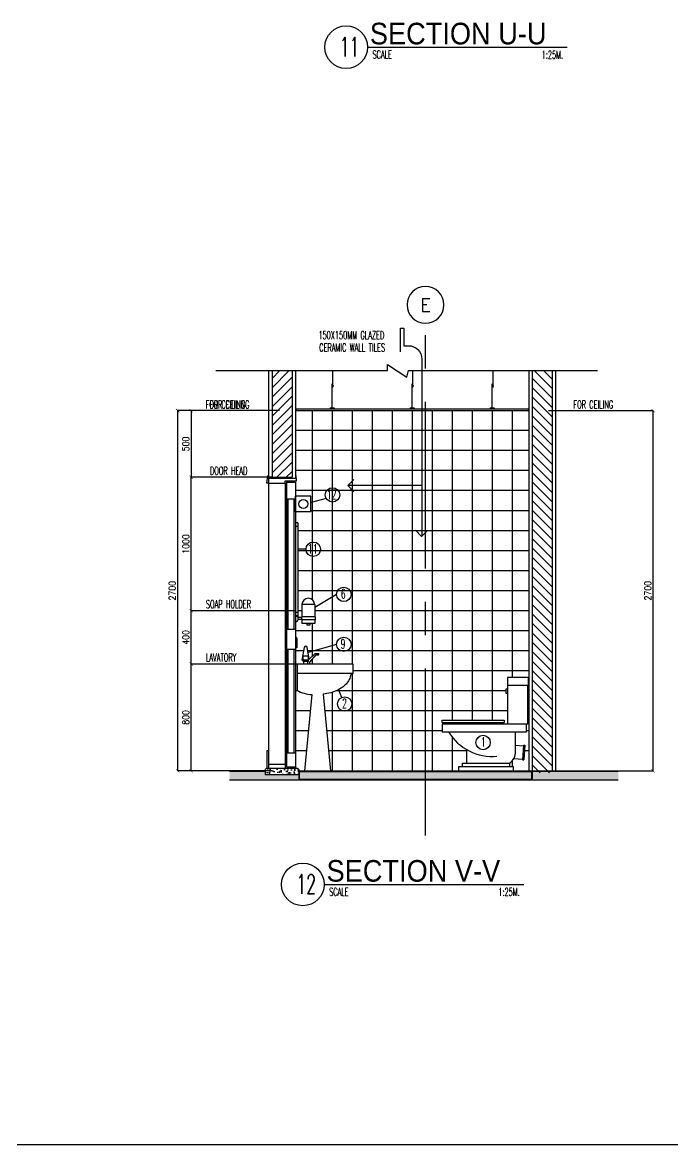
# Model space of a CAD drawing. Extents: x -202971 to -174093, y 166361 to 186286.
# Drawn here: x -183842 to -178968, y 166361 to 174772 of the extents above; entities that cross this region are included whole.
import ezdxf
from ezdxf.enums import TextEntityAlignment as Align

# ---------------------------------------------------------------- set-up
doc = ezdxf.new("R2010")
doc.units = 0
doc.header["$LTSCALE"] = 500
doc.header["$MEASUREMENT"] = 0
for name, pattern in [('CENTERX2', [4, 2.5, -0.5, 0.5, -0.5]), ('DASHED', [0.75, 0.5, -0.25]), ('HIDDEN2', [0.1875, 0.125, -0.0625])]:
    doc.linetypes.add(name, pattern=pattern)
doc.layers.get('0').update_dxf_attribs({"linetype": 'CONTINUOUS'})
doc.layers.get('DEFPOINTS').update_dxf_attribs({"linetype": 'CONTINUOUS'})
for name, color, linetype in [('AX-CR', 2, 'CONTINUOUS'), ('AX-TXT', 2, 'CONTINUOUS'), ('AXES', 11, 'CENTERX2'), ('Dimout', 4, 'CONTINUOUS'), ('DW', 7, 'CONTINUOUS'), ('ELE', 3, 'CONTINUOUS'), ('ELV', 7, 'CONTINUOUS'), ('FIX', 2, 'CONTINUOUS'), ('HatchA', 11, 'CONTINUOUS'), ('Plaster', 7, 'CONTINUOUS'), ('SANI', 2, 'CONTINUOUS'), ('Tile', 5, 'CONTINUOUS'), ('TITLE', 1, 'CONTINUOUS'), ('TXT', 2, 'CONTINUOUS'), ('TXT1', 2, 'CONTINUOUS'), ('WALL', 6, 'CONTINUOUS'), ('WallPartition', 2, 'CONTINUOUS'), ('Windows', 9, 'CONTINUOUS')]:
    doc.layers.add(name, color=color, linetype=linetype)
doc.styles.add('DIM', font='simplex.shx', dxfattribs={"width": 0.85})
doc.styles.add('ROMANS', font='romans.shx', dxfattribs={"width": 0.6})
doc.styles.add('TTXT', font='swisse.ttf', dxfattribs={"width": 0.9})
doc.dimstyles.new('DIM1-25', dxfattribs={"dimscale": 25, "dimtxt": 2, "dimasz": 1, "dimexe": 0.03, "dimexo": 0.03, "dimgap": 0.6, "dimtad": 1, "dimdec": 0, "dimdsep": 46, "dimtxsty": 'DIM', "dimblk1": 'ARCHTICK', "dimblk2": 'ARCHTICK', "dimsah": 1, "dimcen": 0.09, "dimdle": 0.03, "dimclrd": 256, "dimclrt": 2, "dimadec": 0, "dimazin": 0, "dimtfac": 1, "dimtdec": 0, "dimtix": 1, "dimtmove": 1, "dimatfit": 3, "dimldrblk": 'ARCHTICK', "dimfxl": 0, "dimtvp": 2, "dimtolj": 1, "dimtzin": 0, "dimarcsym": 0})

# ---------------------------------------------------------------- blocks, each defined once
blk = doc.blocks.new('A0-BOX')
at = {"layer": 'TITLE'}
blk.add_line((0, 0), (113.3, 0), dxfattribs=at)
blk = doc.blocks.new('_ARCHTICK')
at = {"color": 0, "linetype": 'ByBlock', "const_width": 0.15}
blk.add_lwpolyline([(-0.5, -0.5), (0.5, 0.5)], dxfattribs=at)
blk = doc.blocks.new('*D162')
at = {"layer": 'DEFPOINTS', "color": 0}
for p in [(-179899.3, 171862.7), (-179113.6, 171862.7), (-180046.2, 169162.7)]:
    blk.add_point(p, dxfattribs=at)
at = {"layer": 'Dimout', "color": 0, "lineweight": -2}
for p, q in [((-179898.6, 171862.7), (-179112.8, 171862.7)), ((-180045.5, 169162.7), (-179112.8, 169162.7))]:
    blk.add_line(p, q, dxfattribs=at)
at = {"layer": 'Dimout', "lineweight": -2}
blk.add_line((-179113.6, 169162), (-179113.6, 171863.5), dxfattribs=at)
at = {"layer": 'Dimout', "lineweight": -2, "xscale": 25, "yscale": 25, "zscale": 25}
for p, rotation in [((-179113.6, 171862.7), 90), ((-179113.6, 169162.7), 270)]:
    blk.add_blockref('_ARCHTICK', p, dxfattribs=dict(at, rotation=rotation))
at = {"layer": 'Dimout', "color": 2, "insert": (-179153.6, 170512.7), "char_height": 50, "attachment_point": 5, "rotation": 90, "style": 'DIM'}
blk.add_mtext('\\A1;2700', dxfattribs=at)
blk = doc.blocks.new('COMP')
at = {"layer": 'FIX'}
for p, q in [((-0.0575, 0.6125), (-0.0575, 0.5833)), ((-0.0411, 0.6125), (-0.0575, 0.6125)), ((-0.0411, 0.35), (-0.0411, 0.6416)), ((0.1079, 0.35), (0.1079, 0.6416)), ((-0.0575, 0.5833), (-0.0411, 0.5833)), ((-0.5343, 0.3618), (-0.5343, 0.3792)), ((-0.5343, 0.3792), (-0.0685, 0.3792)), ((-0.5343, 0.3618), (-0.0685, 0.3618)), ((-0.5343, 0.35), (-0.5343, 0.2917)), ((0.1079, 0.35), (-0.5343, 0.35)), ((-0.4959, 0.35), (-0.4959, 0.3618)), ((-0.4825, 0.35), (-0.4825, 0.3618)), ((-0.301, 0.35), (-0.301, 0.3618)), ((-0.2876, 0.35), (-0.2876, 0.3618)), ((-0.1087, 0.35), (-0.1087, 0.3618)), ((-0.0953, 0.35), (-0.0953, 0.3618)), ((-0.0685, 0.3792), (-0.0685, 0.3618)), ((0.0971, 0.2917), (0.0971, 0.35)), ((-0.5343, 0.2917), (0.0971, 0.2917)), ((0.0146, 0.1458), (0.0146, 0.2917)), ((0.0146, 0.1914), (0.0738, 0.1873)), ((0.0741, 0.1923), (0.0665, 0.0825)), ((0.0741, 0.1923), (0.0841, 0.1916)), ((0.0841, 0.1916), (0.0765, 0.0818)), ((-0.3528, 0.1603), (-0.3528, 0.0583)), ((0.0027, 0.092), (0.0669, 0.0875)), ((-0.382, 0.0583), (-0.0292, 0.0583)), ((-0.382, 0.0292), (-0.382, 0.0583)), ((-0.0292, 0.0583), (-0.0292, 0.0292)), ((0.0665, 0.0825), (0.0765, 0.0818))]:
    blk.add_line(p, q, dxfattribs=at)
for points in [[(0.1117, 0.6416), (0.1117, 0.7), (-0.0449, 0.7), (-0.0449, 0.6416)], [(0, 0), (0, 0.0292), (-0.4111, 0.0292), (-0.4111, 0)]]:
    blk.add_lwpolyline(points, close=True, dxfattribs=at)
for centre, radius, start, end in [((-0.1594, 0.4916), 0.3837, 211.41144, 275.3446), ((-0.0802, 0.1385), 0.0951, 302.4712, 4.3987)]:
    blk.add_arc(centre, radius, start, end, dxfattribs=at)
blk = doc.blocks.new('*D160')
at = {"layer": 'DEFPOINTS', "color": 0}
for p in [(-182577.5, 169963.1), (-181782.8, 169963.1), (-181969.8, 169162.7)]:
    blk.add_point(p, dxfattribs=at)
at = {"layer": 'Dimout', "color": 0, "lineweight": -2}
for p, q in [((-181783.5, 169963.1), (-182578.3, 169963.1)), ((-181970.5, 169162.7), (-182578.3, 169162.7))]:
    blk.add_line(p, q, dxfattribs=at)
at = {"layer": 'Dimout', "lineweight": -2}
blk.add_line((-182577.5, 169162), (-182577.5, 169963.8), dxfattribs=at)
at = {"layer": 'Dimout', "lineweight": -2, "xscale": 25, "yscale": 25, "zscale": 25}
for p, rotation in [((-182577.5, 169963.1), 90), ((-182577.5, 169162.7), 270)]:
    blk.add_blockref('_ARCHTICK', p, dxfattribs=dict(at, rotation=rotation))
at = {"layer": 'Dimout', "color": 2, "insert": (-182617.5, 169562.9), "char_height": 50, "attachment_point": 5, "rotation": 90, "style": 'DIM'}
blk.add_mtext('\\A1;800', dxfattribs=at)
blk = doc.blocks.new('*D157')
at = {"layer": 'DEFPOINTS', "color": 0}
for p in [(-182572.7, 171862.7), (-182678.6, 169162.7), (-182572.7, 169162.7)]:
    blk.add_point(p, dxfattribs=at)
at = {"layer": 'Dimout', "color": 0, "lineweight": -2}
for p, q in [((-182573.5, 171862.7), (-182679.3, 171862.7)), ((-182573.5, 169162.7), (-182679.3, 169162.7))]:
    blk.add_line(p, q, dxfattribs=at)
at = {"layer": 'Dimout', "lineweight": -2}
blk.add_line((-182678.6, 171863.5), (-182678.6, 169162), dxfattribs=at)
at = {"layer": 'Dimout', "lineweight": -2, "xscale": 25, "yscale": 25, "zscale": 25}
for p, rotation in [((-182678.6, 171862.7), 90), ((-182678.6, 169162.7), 270)]:
    blk.add_blockref('_ARCHTICK', p, dxfattribs=dict(at, rotation=rotation))
at = {"layer": 'Dimout', "color": 2, "insert": (-182718.6, 170512.7), "char_height": 50, "attachment_point": 5, "rotation": 90, "style": 'DIM'}
blk.add_mtext('\\A1;2700', dxfattribs=at)
blk = doc.blocks.new('walling')
at = {"layer": 'ELV'}
blk.add_line((0.1363, -1.1797), (-0.4198, -1.1797), dxfattribs=at)
blk.add_lwpolyline([(-0.025, -0.176), (-0.025, 0), (0, 0), (0, -0.1306), (0.0363, -0.1306, -0.414214), (0.1363, -0.2306), (0.1363, -1.5582)], format="xyb", dxfattribs=at)
at = {"layer": 'WALL'}
for p, q in [((-0.4198, -1.1797), (-0.3736, -1.1334)), ((-0.4198, -1.1797), (-0.3736, -1.2259)), ((0.1345, -1.56), (0.0882, -1.5137)), ((0.1345, -1.56), (0.1808, -1.5137))]:
    blk.add_line(p, q, dxfattribs=at)
at = {"layer": 'TXT', "style": 'ROMANS', "width": 0.6}
for s, p in [('150X150MM GLAZED', (-0.639, -0.0816)), ('CERAMIC WALL TILES', (-0.6331, -0.1746))]:
    blk.add_text(s, height=0.06, dxfattribs=at).set_placement(p)
blk = doc.blocks.new('*D161')
at = {"layer": 'DEFPOINTS', "color": 0}
for p in [(-182577.5, 170362.7), (-181795.6, 170362.7), (-181782.8, 169963.1)]:
    blk.add_point(p, dxfattribs=at)
at = {"layer": 'Dimout', "color": 0, "lineweight": -2}
for p, q in [((-181796.3, 170362.7), (-182578.3, 170362.7)), ((-181783.5, 169963.1), (-182578.3, 169963.1))]:
    blk.add_line(p, q, dxfattribs=at)
at = {"layer": 'Dimout', "lineweight": -2}
blk.add_line((-182577.5, 169962.3), (-182577.5, 170363.5), dxfattribs=at)
at = {"layer": 'Dimout', "lineweight": -2, "xscale": 25, "yscale": 25, "zscale": 25}
for p, rotation in [((-182577.5, 170362.7), 90), ((-182577.5, 169963.1), 270)]:
    blk.add_blockref('_ARCHTICK', p, dxfattribs=dict(at, rotation=rotation))
at = {"layer": 'Dimout', "color": 2, "insert": (-182617.5, 170162.9), "char_height": 50, "attachment_point": 5, "rotation": 90, "style": 'DIM'}
blk.add_mtext('\\A1;400', dxfattribs=at)
blk = doc.blocks.new('*D159')
at = {"layer": 'DEFPOINTS', "color": 0}
for p in [(-182577.5, 171362.7), (-182038, 171362.7), (-181795.6, 170362.7)]:
    blk.add_point(p, dxfattribs=at)
at = {"layer": 'Dimout', "color": 0, "lineweight": -2}
for p, q in [((-182038.7, 171362.7), (-182578.3, 171362.7)), ((-181796.3, 170362.7), (-182578.3, 170362.7))]:
    blk.add_line(p, q, dxfattribs=at)
at = {"layer": 'Dimout', "lineweight": -2}
blk.add_line((-182577.5, 170362), (-182577.5, 171363.5), dxfattribs=at)
at = {"layer": 'Dimout', "lineweight": -2, "xscale": 25, "yscale": 25, "zscale": 25}
for p, rotation in [((-182577.5, 171362.7), 90), ((-182577.5, 170362.7), 270)]:
    blk.add_blockref('_ARCHTICK', p, dxfattribs=dict(at, rotation=rotation))
at = {"layer": 'Dimout', "color": 2, "insert": (-182617.5, 170862.7), "char_height": 50, "attachment_point": 5, "rotation": 90, "style": 'DIM'}
blk.add_mtext('\\A1;1000', dxfattribs=at)
blk = doc.blocks.new('GAN')
for p, q in [((-0.0212, 0.1644), (-0.0212, 0.29)), ((-0.0155, 0.01), (-0.0155, 0.1918)), ((0, 0.01), (-0.031, 0.01)), ((-0.031, 0.01), (-0.031, 0)), ((0, 0.01), (0, 0))]:
    blk.add_line(p, q)
blk.add_lwpolyline([(-0.0118, 0.184), (-0.024, 0.1754), (-0.0113, 0.1703)])
blk = doc.blocks.new('*D158')
at = {"layer": 'DEFPOINTS', "color": 0}
for p in [(-181912.9, 171862.7), (-182577.5, 171362.7), (-181972.3, 171362.7)]:
    blk.add_point(p, dxfattribs=at)
at = {"layer": 'Dimout', "color": 0, "lineweight": -2}
for p, q in [((-181913.6, 171862.7), (-182578.3, 171862.7)), ((-181973, 171362.7), (-182578.3, 171362.7))]:
    blk.add_line(p, q, dxfattribs=at)
at = {"layer": 'Dimout', "lineweight": -2}
blk.add_line((-182577.5, 171863.5), (-182577.5, 171362), dxfattribs=at)
at = {"layer": 'Dimout', "lineweight": -2, "xscale": 25, "yscale": 25, "zscale": 25}
for p, rotation in [((-182577.5, 171862.7), 90), ((-182577.5, 171362.7), 270)]:
    blk.add_blockref('_ARCHTICK', p, dxfattribs=dict(at, rotation=rotation))
at = {"layer": 'Dimout', "color": 2, "insert": (-182617.5, 171612.7), "char_height": 50, "attachment_point": 5, "rotation": 90, "style": 'DIM'}
blk.add_mtext('\\A1;500', dxfattribs=at)
blk = doc.blocks.new('AXU')
at = {"layer": 'AX-CR'}
blk.add_circle((0, 350), 350, dxfattribs=at)
at = {"layer": 'AX-TXT', "style": 'ROMANS'}
blk.add_attdef('AX', text='', height=250, dxfattribs=at).set_placement((0, 350), align=Align.MIDDLE)

msp = doc.modelspace()

# ---------------------------------------------------------------- hatches: boundary and pattern name
at = {"layer": 'HatchA'}
h = msp.add_hatch(dxfattribs=at)
h.set_pattern_fill('ANSI31', color=256, scale=400, style=0)
h.set_pattern_definition([(45, (77170.893, -27666.54), (-35.355339, 35.355339), [])])
h.paths.add_polyline_path([(-181820.6, 172162.7), (-181970.6, 172162.7), (-181970.6, 171362.7), (-181820.6, 171362.7)])
h = msp.add_hatch(dxfattribs=at)
h.set_pattern_fill('ANSI31', color=256, scale=400, style=0)
h.set_pattern_definition([(135, (-369130.56, -12418.296), (35.355339, 35.355339), [])])
h.paths.add_polyline_path([(-180020.6, 172162.7), (-179870.6, 172162.7), (-179870.6, 169147.7), (-180020.6, 169147.7)])
at = {"layer": 'Windows'}
h = msp.add_hatch(dxfattribs=at)
h.set_pattern_fill('AR-SAND', color=256, scale=25, style=0)
h.set_pattern_definition([(37.5, (0, 0), (-1.574834, 48.170594), [0, -38, 0, -42.5, 0, -40.625]), (7.5, (0, 0), (44.244418, 70.553652), [0, -20.5, 0, -34.25, 0, -13.125]), (327.5, (-30.75, 0), (77.8535465, 0.141476), [0, -12.5, 0, -45, 0, -58.75]), (317.5, (-30.75, 0), (75.153165, 21.94189), [0, -6.25, 0, -29.5, 0, -33.75])])
h.paths.add_polyline_path([(-181770.6, 169132.7), (-182022.6, 169132.7), (-182022.6, 169159.7), (-182289.1, 169159.7), (-182289.1, 169092.7), (-181770.6, 169092.7)])
h.paths.add_polyline_path([(-180024.6, 169156.7), (-181766.6, 169156.7), (-181766.6, 169096.7), (-180024.6, 169096.7)])
h.paths.add_polyline_path([(-179375.5, 169156.7), (-180020.6, 169156.7), (-180020.6, 169092.7), (-179375.5, 169092.7)])
h = msp.add_hatch(dxfattribs=at)
h.set_pattern_fill('AR-CONC', color=256, scale=10, style=0)
h.set_pattern_definition([(50, (69031.683, -11840.63), (71.726018, -6.275213), [7.5, -82.5]), (355, (69031.68, -11840.63), (-13.875133, 75.219213), [6, -66]), (100.4514, (69037.66, -11841.155), (57.850938, 68.943954), [6.374019, -70.114211]), (46.1842, (69031.68, -11820.63), (106.724105, -16.551901), [11.25, -123.75]), (96.6356, (69040.58, -11822.01), (93.46627, 97.411787), [9.56103, -105.1713]), (351.1842, (69031.68, -11820.63), (93.466195, 97.41186), [9, -99]), (21, (69041.683, -11825.63), (59.690705, -40.261889), [7.5, -82.5]), (326, (69041.68, -11825.63), (24.331533, 72.515005), [6, -66]), (71.4514, (69046.66, -11828.99), (84.022263, 32.25305), [6.374019, -70.114211]), (37.5, (69031.683, -11840.632), (1.2159855, 33.2893854), [0, -65.2, 0, -67, 0, -66.25]), (7.5, (69031.683, -11840.632), (26.3069537, 39.441171), [0, -38.2, 0, -63.7, 0, -25.25]), (327.5, (69009.383, -11840.632), (53.3822436, -2.2554872), [0, -25, 0, -78, 0, -103.5]), (317.5, (68999.383, -11840.632), (58.318617, 10.010498), [0, -32.5, 0, -51.8, 0, -73.5])])
h.paths.add_polyline_path([(-182012.6, 169182.7), (-182022.6, 169172.7), (-182022.6, 169132.7), (-181770.6, 169132.7), (-181770.6, 169172.7), (-181780.6, 169182.7)])

# ---------------------------------------------------------------- linework, layer by layer
msp.add_line((-180049.3, 171872.7), (-181789.8, 171872.7))
at = {"layer": 'AXES'}
msp.add_line((-180820.6, 168678.9), (-180820.6, 172517), dxfattribs=at)
at = {"layer": 'DW'}
for p, q in [((-181565.2, 171204.7), (-181676.7, 171174.7)), ((-181715.4, 170823.2), (-181777.5, 170823.2)), ((-181486.4, 170484.9), (-181651.1, 170387.9)), ((-181486.3, 170110.6), (-181699.4, 170048.9)), ((-181447.9, 169712.9), (-181471.7, 169771.1))]:
    msp.add_line(p, q, dxfattribs=at)
at = {"layer": 'ELE'}
msp.add_lwpolyline([(-182391.6, 172162.7), (-181104, 172162.7), (-181104, 172207.9), (-180960.5, 172114.5), (-180948.7, 172162.7), (-180681.9, 172162.7), (-179529.7, 172162.7)], dxfattribs=at)
at = {"layer": 'FIX', "color": 2}
for centre in [(-181517.4, 171230.9), (-181661.5, 170823.2), (-181432.4, 170484.9), (-181432.3, 170110.6), (-181426, 169663.6), (-180388.1, 169374.9)]:
    msp.add_circle(centre, 54, dxfattribs=at)
at = {"layer": 'Plaster'}
for p, q in [((-181997.6, 172162.7), (-181997.6, 171355.3)), ((-181795.6, 172162.7), (-181795.6, 171355.3)), ((-180045.6, 172162.7), (-180045.6, 169162.7)), ((-179845.6, 172162.7), (-179845.6, 169156.7)), ((-181789.8, 171872.7), (-181789.8, 171862.7)), ((-180049.3, 171872.7), (-180049.3, 171862.7)), ((-182289.1, 169162.7), (-182022.6, 169162.7)), ((-181997.6, 169212.7), (-181872, 169212.7)), ((-181770.6, 169162.7), (-180020.6, 169162.7)), ((-181770.6, 169156.7), (-180020.6, 169156.7)), ((-179375.5, 169159.7), (-179845.6, 169159.7))]:
    msp.add_line(p, q, dxfattribs=at)
at = {"layer": 'SANI', "color": 6}
for p, q in [((-181255.2, 174587.4), (-179759.1, 174587.4)), ((-181579.9, 168311.3), (-180083.8, 168311.3))]:
    msp.add_line(p, q, dxfattribs=at)
at = {"layer": 'SANI'}
for p, q in [((-181793.8, 171105.2), (-181793.8, 171220.3)), ((-181678.8, 171220.3), (-181793.8, 171220.3)), ((-181678.8, 171105.2), (-181678.8, 171220.3)), ((-181678.8, 171105.2), (-181793.8, 171105.2)), ((-181777.5, 171020.3), (-181795.6, 171020.3)), ((-181777.5, 171020.3), (-181777.5, 170320.3)), ((-181777.5, 170994), (-181795.6, 170994)), ((-181747, 170408.2), (-181747, 170317.2)), ((-181651.1, 170408.2), (-181747, 170408.2)), ((-181651.1, 170408.2), (-181651.1, 170317.2)), ((-181777.5, 170349), (-181795.6, 170349)), ((-181787, 170327.5), (-181792.8, 170327.5)), ((-181777.5, 170320.3), (-181795.6, 170320.3)), ((-181787, 170283), (-181792.8, 170283)), ((-181777.4, 170317.9), (-181777.4, 170292.6)), ((-181750.8, 170312), (-181777.4, 170312)), ((-181750.8, 170296.7), (-181777.4, 170296.7)), ((-181750.8, 170317.2), (-181750.8, 170294.2)), ((-181647.3, 170317.2), (-181750.8, 170317.2)), ((-181647.3, 170294.2), (-181750.8, 170294.2)), ((-181747, 170294.2), (-181747, 170265.8)), ((-181651.1, 170265.8), (-181747, 170265.8)), ((-181709.6, 170265.8), (-181709.6, 170254.3)), ((-181688.5, 170254.3), (-181709.6, 170254.3)), ((-181688.5, 170265.8), (-181688.5, 170254.3)), ((-181651.1, 170294.2), (-181651.1, 170265.8)), ((-181647.3, 170317.2), (-181647.3, 170294.2)), ((-181729.5, 170088), (-181747, 169991.8)), ((-181691.2, 170001.3), (-181707, 170088)), ((-181698.4, 169991.8), (-181747, 169991.8)), ((-181736.7, 169983.1), (-181736.8, 170021.4)), ((-181648.2, 170042.6), (-181698.4, 169994.4)), ((-181698.4, 169983.1), (-181698.4, 170021.4)), ((-181687.2, 169978.3), (-181640.7, 170031.6)), ((-181648.2, 170042.6), (-181621.1, 170042.6)), ((-181640.7, 170031.6), (-181621.1, 170031.6)), ((-181621.1, 170031.6), (-181621.1, 170042.6)), ((-181731.9, 169963.1), (-181731.9, 169983.1)), ((-181703.2, 169963.1), (-181703.2, 169983.1)), ((-181687.2, 169963.1), (-181687.2, 169978.3))]:
    msp.add_line(p, q, dxfattribs=at)
at = {"layer": 'SANI', "linetype": 'Continuous'}
for p, q in [((-181782.8, 169963.1), (-181782.8, 169765.3)), ((-181361.9, 169963.1), (-181782.8, 169963.1)), ((-181361.9, 169891.2), (-181361.9, 169963.1)), ((-181361.9, 169891.2), (-181782.8, 169891.2)), ((-181672.9, 169735.1), (-181726.8, 169162.7)), ((-181587.4, 169737.5), (-181533.3, 169162.7))]:
    msp.add_line(p, q, dxfattribs=at)
at = {"layer": 'SANI', "linetype": 'DASHED'}
msp.add_lwpolyline([(-181698.4, 170021.4), (-181736.8, 170021.4)], dxfattribs=at)
msp.add_lwpolyline([(-181698.4, 169983.1), (-181736.7, 169983.1, 0.499277)], format="xyb", dxfattribs=at)
at = {"layer": 'SANI', "linetype": 'Continuous'}
msp.add_lwpolyline([(-181363.6, 169891.2, 0.355712), (-181382.6, 169876.2, -0.103437), (-181397.9, 169836.9, -0.107169), (-181454, 169781.4, -0.077294), (-181530.6, 169748, -0.037007), (-181587.4, 169737.5, -0.037007)], format="xyb", dxfattribs=at)
at = {"layer": 'SANI'}
msp.add_circle((-181736.3, 171162.7), 34.4, dxfattribs=at)
for centre, radius, start, end in [((-181699.1, 170408.2), 47.9, 0, 180), ((-181787, 170317.9), 9.59, 0, 90), ((-181787, 170292.6), 9.59, 270, 0), ((-181718.2, 170085.8), 11.5, 9.52728, 170.47272)]:
    msp.add_arc(centre, radius, start, end, dxfattribs=at)
at = {"layer": 'SANI', "linetype": 'Continuous'}
msp.add_arc((-181666.7, 169972), 237, 240.6758, 268.50039, dxfattribs=at)
at = {"layer": 'Tile'}
for p, q in [((-181793.6, 171862.7), (-180045.6, 171862.7)), ((-181670.6, 171862.7), (-181670.6, 170446.8)), ((-181520.6, 171862.7), (-181520.6, 169963.1)), ((-181370.6, 171862.7), (-181370.6, 169963.1)), ((-181220.6, 171862.7), (-181220.6, 169162.7)), ((-181070.6, 171862.7), (-181070.6, 169162.7)), ((-180920.6, 171862.7), (-180920.6, 169162.7)), ((-180770.6, 171862.7), (-180770.6, 169162.7)), ((-180620.6, 171862.7), (-180620.6, 169541.9)), ((-180470.6, 171862.7), (-180470.6, 169541.9)), ((-180320.6, 171862.7), (-180320.6, 169541.9)), ((-180170.6, 171862.7), (-180170.6, 169862.7)), ((-180045.6, 171712.7), (-181795.6, 171712.7)), ((-180045.6, 171562.7), (-181795.6, 171562.7)), ((-180045.6, 171412.7), (-181795.6, 171412.7)), ((-180045.6, 171262.7), (-181795.6, 171262.7)), ((-180045.6, 171112.7), (-181678.8, 171112.7)), ((-180045.6, 170962.7), (-181777.5, 170962.7)), ((-180045.6, 170812.7), (-181777.5, 170812.7)), ((-180045.6, 170662.7), (-181777.5, 170662.7)), ((-180045.6, 170512.7), (-181777.5, 170512.7)), ((-181747, 170362.7), (-181777.5, 170362.7)), ((-180045.6, 170362.7), (-181651.1, 170362.7)), ((-181670.6, 170265.8), (-181670.6, 170021.1)), ((-180045.6, 170212.7), (-181795.6, 170212.7)), ((-181734.1, 170062.7), (-181795.6, 170062.7)), ((-180045.6, 170062.7), (-181702.4, 170062.7)), ((-181670.6, 169997.3), (-181670.6, 169963.1)), ((-180045.6, 169912.7), (-181361.9, 169912.7)), ((-181370.6, 169891.2), (-181370.6, 169162.7)), ((-181774.1, 169762.7), (-181795.6, 169762.7)), ((-181520.6, 169750.8), (-181520.6, 169162.7)), ((-180218, 169762.7), (-181488.9, 169762.7)), ((-181684.4, 169612.7), (-181795.6, 169612.7)), ((-180201.7, 169612.7), (-181575.6, 169612.7)), ((-181698.5, 169462.7), (-181795.6, 169462.7)), ((-180694.9, 169462.7), (-181561.5, 169462.7)), ((-180620.6, 169416), (-180620.6, 169162.7)), ((-180045.6, 169462.7), (-180063.5, 169462.7)), ((-181712.7, 169312.7), (-181795.6, 169312.7)), ((-180513.4, 169312.7), (-181547.4, 169312.7)), ((-180170.6, 169237.1), (-180170.6, 169191.9)), ((-180045.6, 169312.7), (-180079.3, 169312.7))]:
    msp.add_line(p, q, dxfattribs=at)
at = {"layer": 'TITLE', "color": 6}
for centre in [(-181415.2, 174587.4), (-181739.9, 168311.3)]:
    msp.add_circle(centre, 160, dxfattribs=at)
at = {"layer": 'WALL'}
for p, q in [((-181970.6, 172162.7), (-181970.6, 171362.7)), ((-181820.6, 172162.7), (-181820.6, 171362.7)), ((-180020.6, 172162.7), (-180020.6, 169092.7)), ((-179870.6, 172162.7), (-179870.6, 169156.7)), ((-181970.6, 171362.7), (-181820.6, 171362.7)), ((-182289.1, 169159.7), (-182022.6, 169159.7)), ((-182022.6, 169172.7), (-182012.6, 169182.7)), ((-182022.6, 169172.7), (-182022.6, 169132.7)), ((-182012.6, 169182.7), (-181780.6, 169182.7)), ((-181770.6, 169172.7), (-181780.6, 169182.7)), ((-181770.6, 169172.7), (-181770.6, 169092.7)), ((-181766.6, 169156.7), (-181766.6, 169096.7)), ((-180024.6, 169156.7), (-180024.6, 169096.7)), ((-179375.5, 169156.7), (-180020.6, 169156.7)), ((-179375.5, 169092.7), (-182289.1, 169092.7)), ((-181770.6, 169132.7), (-182022.6, 169132.7)), ((-180024.6, 169096.7), (-181766.6, 169096.7))]:
    msp.add_line(p, q, dxfattribs=at)
at = {"layer": 'WallPartition', "linetype": 'HIDDEN2', "const_width": 2}
msp.add_lwpolyline([(-181768.6, 169156.7), (-181768.6, 169094.7), (-180022.6, 169094.7), (-180022.6, 169156.7)], dxfattribs=at)
at = {"layer": 'Windows'}
for p, q in [((-182009, 171318.1), (-182002.2, 171373.6)), ((-181997.6, 171373.6), (-182002.2, 171373.6)), ((-181997.6, 171355.3), (-181997.6, 169182.7)), ((-181997.6, 171355.3), (-181795.6, 171355.3)), ((-181872, 171336.7), (-181786.5, 171336.7)), ((-181872, 171318.1), (-181872, 171336.7)), ((-181795.6, 171373.6), (-181791, 171373.6)), ((-181786.5, 171336.7), (-181791, 171373.6)), ((-181997.6, 171318.1), (-182009, 171318.1)), ((-181997.6, 171318.1), (-181872, 171318.1)), ((-181872, 171318.1), (-181872, 170161.7)), ((-181862.9, 171327.4), (-181862.9, 169192)), ((-181862.9, 171327.4), (-181795.6, 171327.4)), ((-181795.6, 171327.4), (-181795.6, 169182.7)), ((-181862.9, 171202), (-181795.6, 171202)), ((-181851.8, 171202), (-181851.8, 170225.4)), ((-181806.7, 171202), (-181806.7, 170225.4)), ((-181872.8, 170157.9), (-181872.8, 170085.2)), ((-181862.9, 170225.4), (-181795.6, 170225.4)), ((-181785.7, 170157.9), (-181785.7, 170085.2)), ((-181872.8, 170085.2), (-181862.9, 170085.2)), ((-181872, 170085.2), (-181872, 169182.7)), ((-181862.9, 170074.3), (-181795.6, 170074.3)), ((-181851.8, 170074.3), (-181851.8, 169297.4)), ((-181806.7, 170074.3), (-181806.7, 169297.4)), ((-181785.7, 170085.2), (-181795.6, 170085.2)), ((-182008.7, 169312.7), (-182008.7, 169182.7)), ((-181997.6, 169312.7), (-182008.7, 169312.7)), ((-181862.9, 169297.4), (-181795.6, 169297.4)), ((-181862.9, 169192), (-181795.6, 169192))]:
    msp.add_line(p, q, dxfattribs=at)
for centre, start, end in [((-181862.9, 170157.9), 90, 270), ((-181795.6, 170157.9), 270, 90)]:
    msp.add_arc(centre, 9.89, start, end, dxfattribs=at)

# ---------------------------------------------------------------- block references
for name, p, xscale, yscale, zscale in [('A0-BOX', (-202970.6, 166361.3), 250, 250, 250), ('GAN', (-181535.1, 171872.7), -1000, 1000, 1000), ('GAN', (-180935.1, 171872.7), -1000, 1000, 1000), ('GAN', (-180335.1, 171872.7), -1000, 1000, 1000)]:
    msp.add_blockref(name, p, dxfattribs=dict(xscale=xscale, yscale=yscale, zscale=zscale))
at = {"layer": 'AXES'}
ref = msp.add_blockref('AXU', (-180820.6, 172793), dxfattribs=dict(at, xscale=-0.3942857142857143, yscale=0.3942857142857143, zscale=0.3942857142857143, rotation=180))
ref.add_attrib('AX', 'E', dxfattribs={"layer": 'AX-TXT', "color": 6, "height": 98.6, "style": 'ROMANS'}).set_placement((-180820.6, 172655), align=Align.MIDDLE)
at = {"layer": 'WALL', "xscale": 1000, "yscale": 1000, "zscale": 1000}
msp.add_blockref('walling', (-180983.7, 172480), dxfattribs=at)
at = {"layer": 'Windows', "xscale": 1000, "yscale": 1000, "zscale": 1000}
msp.add_blockref('COMP', (-180160.6, 169162.7), dxfattribs=at)

# ---------------------------------------------------------------- texts
at = {"layer": 'TITLE', "style": 'ROMANS', "width": 0.6}
for s, p in [('11', (-181464, 174517.8)), ('12', (-181788.7, 168241.8))]:
    msp.add_text(s, height=143.92, dxfattribs=at).set_placement(p)
at = {"layer": 'TXT', "style": 'ROMANS', "width": 0.6}
for s, height, p in [('SCALE', 60, (-181217.5, 174501.9)), ('1:25M.', 60, (-179948.9, 174500.5)), ('FOR CEILING', 60, (-182468.6, 171878.3)), ('FOR CEILING', 60, (-182437.9, 171878.3)), ('FOR CEILING', 60, (-179710.9, 171878.3)), ('DOOR HEAD', 60, (-182435.9, 171381.9)), ('12', 70, (-181560.3, 171200)), ('11', 70, (-181701.1, 170792.3)), ('6', 70, (-181455, 170454.1)), ('SOAP HOLDER', 60, (-182466.6, 170381.9)), ('9', 70, (-181456.2, 170079.7)), ('LAVATORY', 60, (-182466.6, 169982.3)), ('2', 70, (-181445.5, 169632.8)), ('1', 70, (-180404.7, 169344)), ('SCALE', 60, (-181542.2, 168225.8)), ('1:25M.', 60, (-180273.6, 168224.5))]:
    msp.add_text(s, height=height, dxfattribs=at).set_placement(p)
at = {"layer": 'TXT1', "color": 6, "style": 'TTXT', "width": 0.9}
for s, p in [('SECTION U-U', (-181237.4, 174607.8)), ('SECTION V-V', (-181562.1, 168331.7))]:
    msp.add_text(s, height=162.094, dxfattribs=at).set_placement(p)

# ---------------------------------------------------------------- dimensions: what is measured, and where the dimension line sits
at = {"layer": 'Dimout'}
for base, p1, p2, picture, middle in [((-182678.6, 169162.7), (-182572.7, 171862.7), (-182572.7, 169162.7), '*D157', (-182718.6, 170512.7)), ((-182577.5, 171362.7), (-181912.9, 171862.7), (-181972.3, 171362.7), '*D158', (-182617.5, 171612.7)), ((-179113.6, 171862.7), (-180046.2, 169162.7), (-179899.3, 171862.7), '*D162', (-179153.6, 170512.7)), ((-182577.5, 171362.7), (-181795.6, 170362.7), (-182038, 171362.7), '*D159', (-182617.5, 170862.7)), ((-182577.5, 170362.7), (-181782.8, 169963.1), (-181795.6, 170362.7), '*D161', (-182617.5, 170162.9)), ((-182577.5, 169963.1), (-181969.8, 169162.7), (-181782.8, 169963.1), '*D160', (-182617.5, 169562.9))]:
    dim = msp.add_linear_dim(base=base, p1=p1, p2=p2, angle=90, dimstyle='DIM1-25', dxfattribs=at)
    dim.commit()
    dim.dimension.update_dxf_attribs({"geometry": picture, "text_midpoint": middle})

doc.saveas('drawing.dxf')
